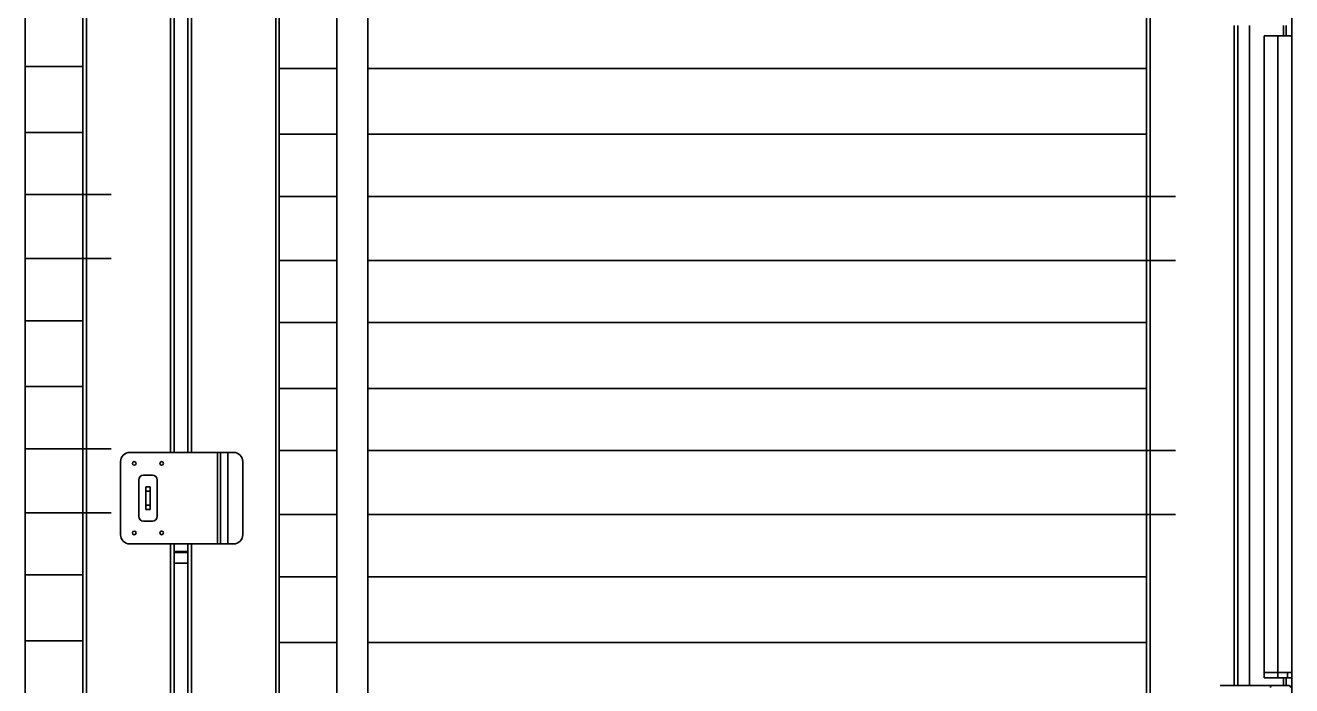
# Model space of a CAD drawing. Header units: millimetres. Extents: x 32496 to 166256, y 3504 to 23939.
# Drawn here: x 37368 to 38754, y 16085 to 16807 of the extents above; entities that cross this region are included whole.
import ezdxf

# ---------------------------------------------------------------- set-up
doc = ezdxf.new("R2010")
doc.units = ezdxf.units.MM
doc.layers.get('0').update_dxf_attribs({"lineweight": 35})

msp = doc.modelspace()

# ---------------------------------------------------------------- linework, layer by layer
at = {"color": 7, "linetype": 'Continuous'}
for p, q in [((38754.352, 15108.349), (38754.352, 17768.349)), ((37531.352, 17722.349), (37531.352, 16340.349)), ((37546.352, 17722.349), (37546.352, 16340.349)), ((37368.352, 17612.489), (37368.352, 16020.349)), ((37709.352, 17612.489), (37709.352, 16020.349)), ((37743.352, 17612.489), (37743.352, 16020.349)), ((37431.352, 17577.246), (37431.352, 15317.451)), ((38595.352, 17576.349), (38595.352, 15316.349)), ((37646.352, 16826.349), (37646.352, 16622.349)), ((38695.352, 16807.349), (38695.352, 16085.349)), ((38708.352, 16085.349), (38708.352, 16807.349)), ((38745.352, 16807.349), (38745.352, 16795.849)), ((38748.352, 16795.849), (38748.352, 16807.349)), ((38739.352, 16795.849), (38724.352, 16795.849)), ((38724.352, 16093.849), (38724.352, 16795.849)), ((38739.352, 16795.849), (38754.352, 16795.849)), ((37368.352, 16762.349), (37431.352, 16762.349)), ((37709.352, 16760.349), (37646.352, 16760.349)), ((38595.352, 16760.349), (37743.352, 16760.349)), ((37368.352, 16690.349), (37431.352, 16690.349)), ((37709.352, 16688.349), (37646.352, 16688.349)), ((38595.352, 16688.349), (37743.352, 16688.349)), ((37368.352, 16622.349), (37462.352, 16622.349)), ((37646.352, 16548.349), (37646.352, 16622.349)), ((37709.352, 16620.349), (37646.352, 16620.349)), ((38627.352, 16620.349), (37743.352, 16620.349)), ((37368.352, 16552.349), (37462.352, 16552.349)), ((37709.352, 16550.349), (37646.352, 16550.349)), ((38627.352, 16550.349), (37743.352, 16550.349)), ((37646.352, 16548.349), (37646.352, 16344.349)), ((37368.352, 16484.349), (37431.352, 16484.349)), ((37709.352, 16482.349), (37646.352, 16482.349)), ((38595.352, 16482.349), (37743.352, 16482.349)), ((37368.352, 16412.349), (37431.352, 16412.349)), ((37709.352, 16410.349), (37646.352, 16410.349)), ((38595.352, 16410.349), (37743.352, 16410.349)), ((37368.352, 16344.349), (37462.352, 16344.349)), ((37646.352, 16270.349), (37646.352, 16344.349)), ((37709.352, 16342.349), (37646.352, 16342.349)), ((38627.352, 16342.349), (37743.352, 16342.349)), ((37472.573, 16330.349), (37472.573, 16250.349)), ((37596.352, 16340.349), (37482.573, 16340.349)), ((37606.352, 16330.349), (37606.352, 16250.349)), ((37497.573, 16315.349), (37507.573, 16315.349)), ((37492.573, 16270.349), (37492.573, 16310.349)), ((37500.073, 16302.849), (37505.073, 16302.849)), ((37500.073, 16277.849), (37500.073, 16302.849)), ((37505.073, 16277.849), (37505.073, 16302.849)), ((37512.573, 16310.349), (37512.573, 16270.349)), ((37368.352, 16274.349), (37462.352, 16274.349)), ((37500.073, 16277.849), (37505.073, 16277.849)), ((37709.352, 16272.349), (37646.352, 16272.349)), ((38627.352, 16272.349), (37743.352, 16272.349)), ((37507.573, 16265.349), (37497.573, 16265.349)), ((37646.352, 16270.349), (37646.352, 16066.349)), ((37596.352, 16240.349), (37482.573, 16240.349)), ((37531.352, 16240.349), (37531.352, 15173.349)), ((37531.352, 16232.028), (37546.352, 16232.028)), ((37531.352, 16231.028), (37546.352, 16231.028)), ((37546.352, 16240.349), (37546.352, 15173.349)), ((37531.352, 16219.349), (37546.352, 16219.349)), ((37368.352, 16206.349), (37431.352, 16206.349)), ((37709.352, 16204.349), (37646.352, 16204.349)), ((38595.352, 16204.349), (37743.352, 16204.349)), ((37368.352, 16134.349), (37431.352, 16134.349)), ((37709.352, 16132.349), (37646.352, 16132.349)), ((38595.352, 16132.349), (37743.352, 16132.349)), ((38724.352, 16099.849), (38754.352, 16099.849)), ((38724.352, 16093.849), (38754.352, 16093.849)), ((38745.352, 16093.849), (38745.352, 16085.349)), ((38748.352, 16085.349), (38748.352, 16093.849)), ((38676.179, 16085.349), (38751.352, 16085.349))]:
    msp.add_line(p, q, dxfattribs=at)
at = {"color": 9, "linetype": 'Continuous'}
for p, q in [((37435.352, 17722.349), (37435.352, 15173.349)), ((37527.352, 17722.349), (37527.352, 16340.349)), ((37550.352, 17722.349), (37550.352, 16340.349)), ((37642.352, 17722.349), (37642.352, 15173.349)), ((38599.352, 17722.349), (38599.352, 15173.349)), ((38691.352, 16807.349), (38691.352, 16085.349)), ((38739.352, 16093.849), (38739.352, 16795.849)), ((37578.834, 16240.349), (37578.834, 16340.349)), ((37581.804, 16240.349), (37581.804, 16340.349)), ((37589.95, 16340.349), (37589.95, 16240.349)), ((37590.091, 16340.349), (37590.091, 16240.349)), ((37500.073, 16297.849), (37505.073, 16297.849)), ((37500.073, 16282.849), (37505.073, 16282.849)), ((37527.352, 16240.349), (37527.352, 15173.349)), ((37550.352, 16240.349), (37550.352, 15173.349)), ((38749.958, 16093.849), (38749.958, 16099.849))]:
    msp.add_line(p, q, dxfattribs=at)
at = {"color": 7, "linetype": 'Continuous'}
for centre in [(37487.573, 16328.349), (37517.573, 16328.349), (37487.573, 16252.349), (37517.573, 16252.349)]:
    msp.add_circle(centre, 2, dxfattribs=at)
for centre, radius, start, end in [((37482.573, 16330.349), 10, 90, 180), ((37596.352, 16330.349), 10, 0, 90), ((37497.573, 16310.349), 5, 90, 180), ((37507.573, 16310.349), 5, 0, 90), ((37497.573, 16270.349), 5, 180, 270), ((37507.573, 16270.349), 5, 270, 0), ((37482.573, 16250.349), 10, 180, 270), ((37596.352, 16250.349), 10, 270, 0), ((38676.179, 16075.349), 10, 90, 90.204373), ((38751.352, 16083.349), 2, 0, 90)]:
    msp.add_arc(centre, radius, start, end, dxfattribs=at)
at = {"color": 9, "linetype": 'Continuous'}
msp.add_arc((38676.179, 16084.673), 0.675, 90.002605, 92.836818, dxfattribs=at)
msp.add_open_spline([(38732.339, 16085.349), (38732.262, 16085.349), (38732.101, 16085.32), (38731.877, 16085.2), (38731.675, 16085.01), (38731.43, 16084.659), (38731.224, 16084.096), (38731.17, 16083.606), (38731.17, 16083.349)], degree=3, knots=[0, 0, 0, 0, 0.09152591, 0.18946353, 0.29792335, 0.41888265, 0.69474862, 1, 1, 1, 1], dxfattribs=at)

doc.saveas('drawing.dxf')
